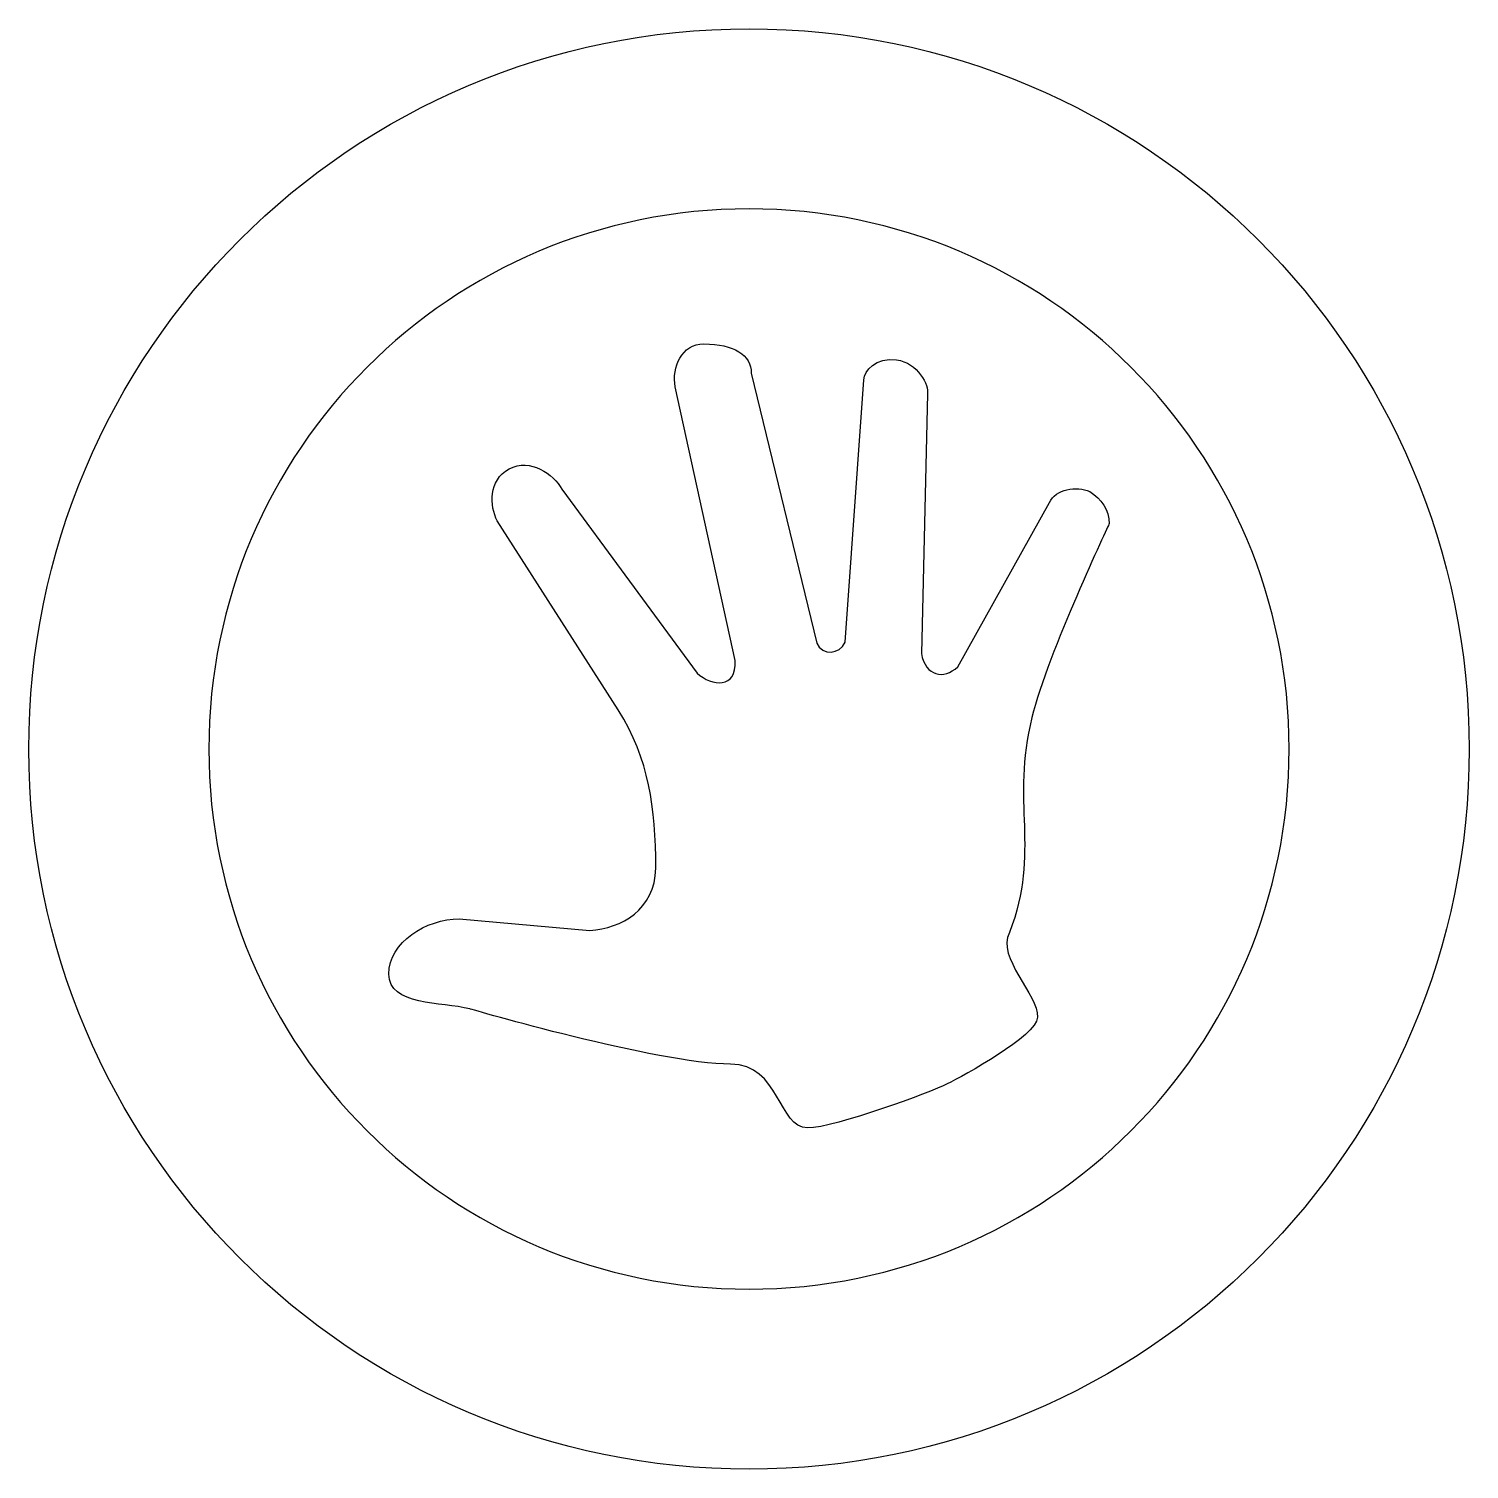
# Model space of a CAD drawing. Header units: centimetres. Extents: x -10.1 to 10.1, y -10.1 to 10.1.
import ezdxf

# ---------------------------------------------------------------- set-up
doc = ezdxf.new("R2010")
doc.units = ezdxf.units.CM
doc.header["$MEASUREMENT"] = 0
doc.layers.add('Layer 1', color=7, linetype='Continuous')

msp = doc.modelspace()

# ---------------------------------------------------------------- linework, layer by layer
at = {"layer": 'Layer 1'}
for points, knots in [([(0, 10.12031), (-5.58936, 10.12031), (-10.12031, 5.58924), (-10.12031, 0), (-10.12031, 0), (-10.12031, -5.58928), (-5.58936, -10.12031), (0, -10.12031), (0, -10.12031), (5.58928, -10.12031), (10.12031, -5.58928), (10.12031, 0), (10.12031, 0), (10.12031, 5.58928), (5.58928, 10.12031), (0, 10.12031)], [0, 0, 0, 0, 0.2, 0.2, 0.2, 0.2, 0.4, 0.4, 0.4, 0.4, 0.6, 0.6, 0.6, 0.6, 1, 1, 1, 1]), ([(0, 7.59023), (4.19192, 7.59023), (7.59023, 4.19191), (7.59023, 0), (7.59023, 0), (7.59023, -4.19191), (4.19191, -7.59023), (0, -7.59023), (0, -7.59023), (-4.19191, -7.59023), (-7.59023, -4.19192), (-7.59023, 0), (-7.59023, 0), (-7.59023, 4.19192), (-4.19192, 7.59023), (0, 7.59023)], [0, 0, 0, 0, 0.2, 0.2, 0.2, 0.2, 0.4, 0.4, 0.4, 0.4, 0.6, 0.6, 0.6, 0.6, 1, 1, 1, 1]), ([(-0.63252, 5.69268), (-0.94878, 5.69268), (-1.08802, 5.36238), (-1.03577, 5.08913), (-1.03577, 5.08913), (-1.03577, 5.08913), (-0.19633, 1.24265), (-0.19633, 1.24265), (-0.19633, 1.24265), (-0.16555, 0.84079), (-0.52587, 0.87726), (-0.7287, 1.06597), (-0.7287, 1.06597), (-0.7287, 1.06597), (-2.62896, 3.65011), (-2.62896, 3.65011), (-2.62896, 3.65011), (-2.74307, 3.85829), (-3.07678, 4.09692), (-3.37086, 3.93609), (-3.37086, 3.93609), (-3.6649, 3.77522), (-3.64116, 3.41599), (-3.53953, 3.20473), (-3.53953, 3.20473), (-3.53953, 3.20473), (-1.83831, 0.55076), (-1.83831, 0.55076), (-1.83831, 0.55076), (-1.40027, -0.15007), (-1.31602, -0.81337), (-1.30855, -1.67621), (-1.30855, -1.67621), (-1.32289, -2.25918), (-1.78926, -2.52058), (-2.23498, -2.54858), (-2.23498, -2.54858), (-2.23498, -2.54858), (-4.07055, -2.38649), (-4.07055, -2.38649), (-4.07055, -2.38649), (-4.53638, -2.3875), (-5.06023, -2.71498), (-5.06023, -3.16263), (-5.06023, -3.16263), (-5.06023, -3.61033), (-4.32254, -3.54982), (-3.92169, -3.65283), (-3.92169, -3.65283), (-3.92169, -3.65283), (-1.27447, -4.4264), (-0.25965, -4.42767), (-0.25965, -4.42767), (0.43283, -4.42839), (0.41516, -5.32694), (0.82352, -5.325), (0.82352, -5.325), (1.20978, -5.32331), (2.55738, -4.82012), (2.78433, -4.70703), (2.78433, -4.70703), (3.0114, -4.59394), (4.04317, -4.03348), (4.05468, -3.77006), (4.05468, -3.77006), (4.0683, -3.45802), (3.47091, -2.92265), (3.66066, -2.58021), (3.66066, -2.58021), (4.09976, -1.41249), (3.67352, -0.76159), (3.97565, 0.44273), (3.97565, 0.44273), (4.20659, 1.36346), (5.06016, 3.1626), (5.06016, 3.1626), (5.06016, 3.1626), (5.06016, 3.36585), (4.95263, 3.51082), (4.78733, 3.61856), (4.78733, 3.61856), (4.60972, 3.69531), (4.30181, 3.65541), (4.22338, 3.4617), (4.22338, 3.4617), (4.22338, 3.4617), (2.93329, 1.153), (2.93329, 1.153), (2.93329, 1.153), (2.73552, 0.97265), (2.48184, 1.01962), (2.422, 1.34276), (2.422, 1.34276), (2.422, 1.34276), (2.50634, 4.98902), (2.50634, 4.98902), (2.50634, 4.98902), (2.53754, 5.11114), (2.36752, 5.42723), (2.07285, 5.46999), (2.07285, 5.46999), (1.7781, 5.51258), (1.62503, 5.30697), (1.61162, 5.18928), (1.61162, 5.18928), (1.61162, 5.18928), (1.34934, 1.49958), (1.34934, 1.49958), (1.34934, 1.49958), (1.28061, 1.32909), (1.02482, 1.30426), (0.95271, 1.48904), (0.95271, 1.48904), (0.95271, 1.48904), (0.03036, 5.2828), (0.03036, 5.2828), (0.03036, 5.2828), (0.03837, 5.53378), (-0.21746, 5.69267), (-0.63252, 5.69267), (-0.63252, 5.69267), (-0.63252, 5.69267), (-0.63252, 5.69268), (-0.63252, 5.69268)], [0, 0, 0, 0, 0.03125, 0.03125, 0.03125, 0.03125, 0.0625, 0.0625, 0.0625, 0.0625, 0.09375, 0.09375, 0.09375, 0.09375, 0.125, 0.125, 0.125, 0.125, 0.15625, 0.15625, 0.15625, 0.15625, 0.1875, 0.1875, 0.1875, 0.1875, 0.21875, 0.21875, 0.21875, 0.21875, 0.25, 0.25, 0.25, 0.25, 0.28125, 0.28125, 0.28125, 0.28125, 0.3125, 0.3125, 0.3125, 0.3125, 0.34375, 0.34375, 0.34375, 0.34375, 0.375, 0.375, 0.375, 0.375, 0.40625, 0.40625, 0.40625, 0.40625, 0.4375, 0.4375, 0.4375, 0.4375, 0.46875, 0.46875, 0.46875, 0.46875, 0.5, 0.5, 0.5, 0.5, 0.53125, 0.53125, 0.53125, 0.53125, 0.5625, 0.5625, 0.5625, 0.5625, 0.59375, 0.59375, 0.59375, 0.59375, 0.625, 0.625, 0.625, 0.625, 0.65625, 0.65625, 0.65625, 0.65625, 0.6875, 0.6875, 0.6875, 0.6875, 0.71875, 0.71875, 0.71875, 0.71875, 0.75, 0.75, 0.75, 0.75, 0.78125, 0.78125, 0.78125, 0.78125, 0.8125, 0.8125, 0.8125, 0.8125, 0.84375, 0.84375, 0.84375, 0.84375, 0.875, 0.875, 0.875, 0.875, 0.90625, 0.90625, 0.90625, 0.90625, 0.9375, 0.9375, 0.9375, 0.9375, 1, 1, 1, 1])]:
    msp.add_open_spline(points, degree=3, knots=knots, dxfattribs=at)

doc.saveas('drawing.dxf')
